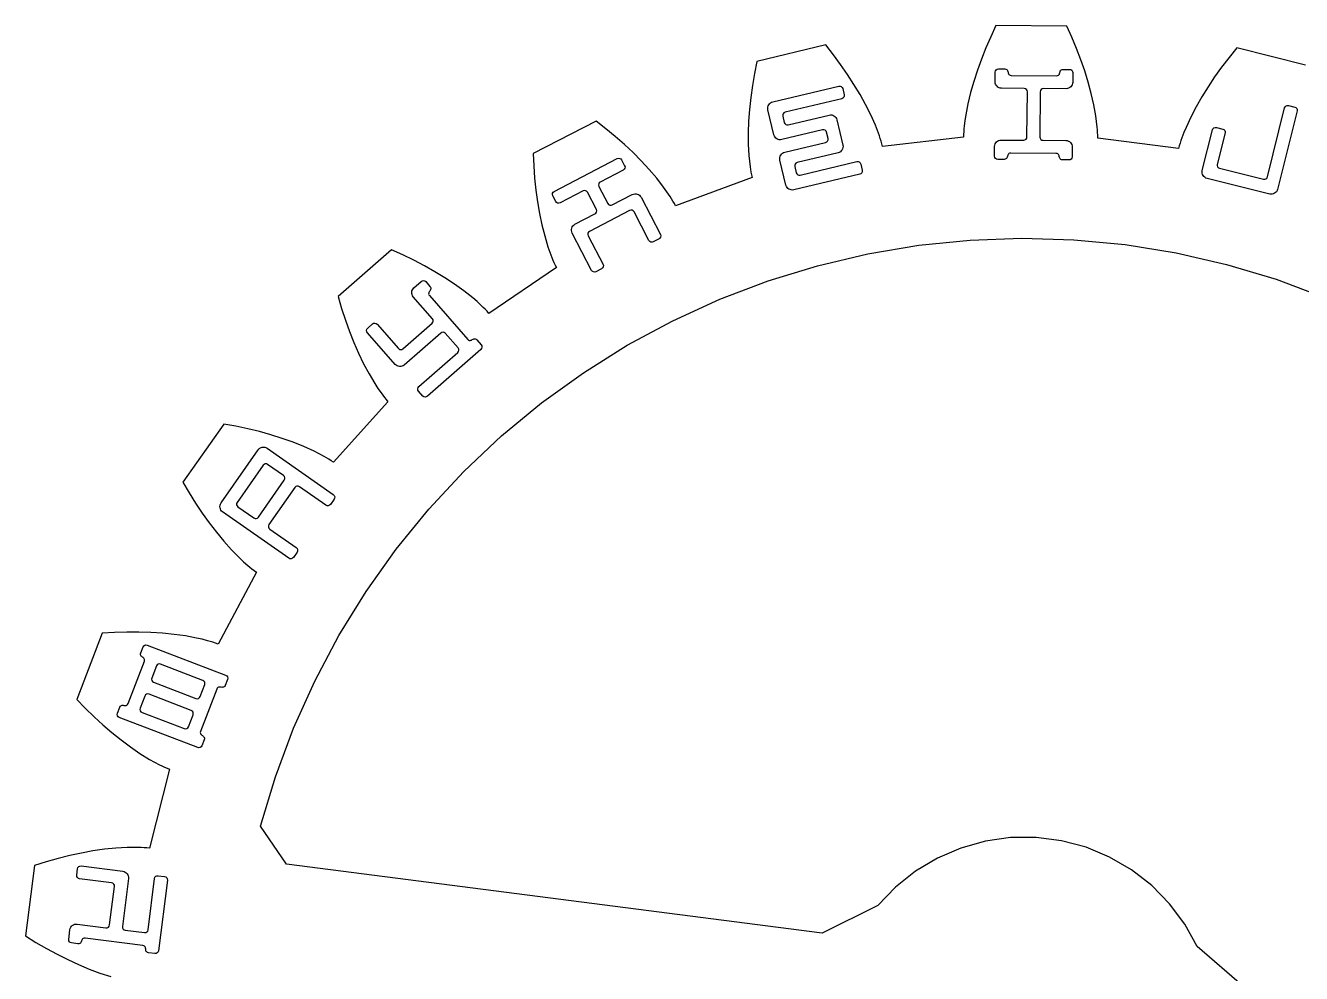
# Model space of a CAD drawing. Extents: x 6 to 255, y 30 to 363.
# Drawn here: x 171.9 to 224.9, y 240.2 to 279.5 of the extents above; entities that cross this region are included whole.
import ezdxf

# ---------------------------------------------------------------- set-up
doc = ezdxf.new("R2010")
doc.units = 0
doc.layers.add('Cut', color=7, linetype='CONTINUOUS')
doc.layers.add('Engrave', color=7, linetype='CONTINUOUS')

msp = doc.modelspace()

# ---------------------------------------------------------------- linework, layer by layer
at = {"layer": 'Cut', "color": 7}
for p, q in [((212.213602, 279.545535), (211.997877, 279.081863)), ((215.165221, 279.525192), (212.213064, 279.54554)), ((212.213064, 279.54554), (212.213602, 279.545535)), ((215.374224, 279.058359), (215.165221, 279.525192)), ((211.997877, 279.081863), (211.797364, 278.617291)), ((215.568293, 278.59105), (215.374224, 279.058359)), ((205.146843, 278.737221), (202.275659, 278.05052)), ((205.461687, 278.334154), (205.146843, 278.737221)), ((211.797364, 278.617291), (211.613319, 278.152256)), ((215.746522, 278.123308), (215.568293, 278.59105)), ((222.220787, 278.618433), (221.9005, 278.219903)), ((225.082018, 277.892377), (222.220787, 278.618433)), ((202.275659, 278.05052), (202.177145, 277.548391)), ((205.762071, 277.927029), (205.461687, 278.334154)), ((206.046615, 277.515376), (205.762071, 277.927029)), ((211.613319, 278.152256), (211.445079, 277.687202)), ((215.908042, 277.656012), (215.746522, 278.123308)), ((221.9005, 278.219903), (221.594697, 277.816855)), ((202.177145, 277.548391), (202.093912, 277.049879)), ((206.315318, 277.100105), (206.046615, 277.515376)), ((211.445079, 277.687202), (211.294506, 277.221699)), ((216.052319, 277.188727), (215.908042, 277.656012)), ((221.304263, 277.409269), (221.029652, 276.99807)), ((221.594697, 277.816855), (221.304263, 277.409269)), ((202.093912, 277.049879), (202.026055, 276.554086)), ((206.567293, 276.681211), (206.315318, 277.100105)), ((211.294506, 277.221699), (211.162436, 276.75667)), ((216.17803, 276.722343), (216.052319, 277.188727)), ((221.029652, 276.99807), (220.771706, 276.582359)), ((202.026055, 276.554086), (201.974035, 276.061912)), ((206.800711, 276.258258), (206.567293, 276.681211)), ((207.015129, 275.830776), (206.800711, 276.258258)), ((211.050358, 276.292521), (210.960375, 275.82884)), ((211.162436, 276.75667), (211.050358, 276.292521)), ((216.283917, 276.256397), (216.17803, 276.722343)), ((216.367224, 275.791795), (216.283917, 276.256397)), ((220.771706, 276.582359), (220.532396, 276.162554)), ((201.974035, 276.061912), (201.939175, 275.574264)), ((207.207382, 275.399674), (207.015129, 275.830776)), ((210.960375, 275.82884), (210.92509, 275.597692)), ((216.399435, 275.559641), (216.367224, 275.791795)), ((220.312445, 275.738705), (220.114422, 275.31029)), ((220.532396, 276.162554), (220.312445, 275.738705)), ((195.60728, 275.574344), (192.983994, 274.22085)), ((196.009437, 275.258596), (195.60728, 275.574344)), ((196.398472, 274.93469), (196.009437, 275.258596)), ((201.939175, 275.574264), (201.922382, 275.091145)), ((207.293744, 275.182599), (207.207382, 275.399674)), ((210.885735, 275.251622), (210.87715, 275.136801)), ((210.896579, 275.366872), (210.885735, 275.251622)), ((210.92509, 275.597692), (210.896579, 275.366872)), ((216.424342, 275.328426), (216.399435, 275.559641)), ((216.433938, 275.212946), (216.424342, 275.328426)), ((216.441172, 275.098008), (216.433938, 275.212946)), ((220.114422, 275.31029), (220.024375, 275.094081)), ((196.773486, 274.603556), (196.398472, 274.93469)), ((201.922382, 275.091145), (201.924727, 274.613447)), ((207.373707, 274.964191), (207.293744, 275.182599)), ((207.409931, 274.854631), (207.373707, 274.964191)), ((207.444855, 274.74428), (207.409931, 274.854631)), ((207.476596, 274.63338), (207.444855, 274.74428)), ((210.869005, 274.907436), (207.504741, 274.522463)), ((210.871266, 275.021872), (210.869005, 274.907436)), ((210.87715, 275.136801), (210.871266, 275.021872)), ((216.445229, 274.983), (216.441172, 275.098008)), ((216.446143, 274.868156), (216.445229, 274.983)), ((219.804528, 274.436598), (216.446143, 274.868156)), ((219.867872, 274.657914), (219.834389, 274.547489)), ((219.903601, 274.767332), (219.867872, 274.657914)), ((219.941571, 274.876463), (219.903601, 274.767332)), ((220.024375, 275.094081), (219.941571, 274.876463)), ((192.983994, 274.22085), (193.008434, 273.70968)), ((197.133574, 274.264735), (196.773486, 274.603556)), ((197.478277, 273.918213), (197.133574, 274.264735)), ((201.924727, 274.613447), (201.947765, 274.142073)), ((201.947765, 274.142073), (201.969101, 273.90916)), ((207.504741, 274.522463), (207.476596, 274.63338)), ((219.834389, 274.547489), (219.804528, 274.436598)), ((193.008434, 273.70968), (193.046893, 273.205284)), ((197.806697, 273.563101), (197.478277, 273.918213)), ((201.969101, 273.90916), (201.997192, 273.678494)), ((201.997192, 273.678494), (202.013802, 273.56355)), ((193.046893, 273.205284), (193.099829, 272.707675)), ((198.117022, 273.199847), (197.806697, 273.563101)), ((198.406538, 272.827099), (198.117022, 273.199847)), ((202.079773, 273.225027), (198.905501, 272.046141)), ((202.013802, 273.56355), (202.032745, 273.449982)), ((202.032745, 273.449982), (202.054431, 273.33726)), ((202.054431, 273.33726), (202.079773, 273.225027)), ((193.099829, 272.707675), (193.167238, 272.217763)), ((198.542707, 272.637158), (198.406538, 272.827099)), ((198.672542, 272.443958), (198.542707, 272.637158)), ((193.167238, 272.217763), (193.250014, 271.735985)), ((198.734518, 272.34618), (198.672542, 272.443958)), ((198.794208, 272.247018), (198.734518, 272.34618)), ((198.851216, 272.147483), (198.794208, 272.247018)), ((198.905501, 272.046141), (198.851216, 272.147483)), ((193.250014, 271.735985), (193.349082, 271.262819)), ((193.349082, 271.262819), (193.465331, 270.79959)), ((193.465331, 270.79959), (193.601034, 270.347227)), ((206.893677, 270.057347), (209.012579, 270.414257)), ((209.012579, 270.414257), (211.150482, 270.63139)), ((211.150482, 270.63139), (213.297867, 270.708292)), ((213.297867, 270.708292), (213.297931, 270.708063)), ((213.297931, 270.708063), (215.445781, 270.644839)), ((215.445781, 270.644839), (217.584566, 270.440747)), ((217.584566, 270.440747), (219.705711, 270.097849)), ((187.102253, 270.220391), (184.878863, 268.278372)), ((187.568204, 270.010121), (187.102253, 270.220391)), ((188.023272, 269.788795), (187.568204, 270.010121)), ((193.601034, 270.347227), (193.677016, 270.125977)), ((193.677016, 270.125977), (193.759345, 269.908462)), ((193.759345, 269.908462), (193.80324, 269.801749)), ((204.80283, 269.562897), (206.893677, 270.057347)), ((219.705711, 270.097849), (221.799735, 269.616165)), ((188.466598, 269.556762), (188.023272, 269.788795)), ((188.897259, 269.313901), (188.466598, 269.556762)), ((193.948437, 269.488736), (191.148276, 267.584715)), ((193.80324, 269.801749), (193.849383, 269.695945)), ((193.849383, 269.695945), (193.897309, 269.591349)), ((193.897309, 269.591349), (193.948437, 269.488736)), ((202.748634, 268.932749), (204.80283, 269.562897)), ((221.799735, 269.616165), (223.858024, 268.999123)), ((189.315258, 269.060212), (188.897259, 269.313901)), ((189.718776, 268.794252), (189.315258, 269.060212)), ((200.740128, 268.169599), (202.748634, 268.932749)), ((223.858024, 268.999123), (225.871053, 268.248643)), ((190.106916, 268.515657), (189.718776, 268.794252)), ((190.477406, 268.222971), (190.106916, 268.515657)), ((184.878863, 268.278372), (185.024988, 267.788001)), ((185.024988, 267.788001), (185.182873, 267.307136)), ((190.655199, 268.071034), (190.477406, 268.222971)), ((190.827542, 267.914529), (190.655199, 268.071034)), ((190.910776, 267.834378), (190.827542, 267.914529)), ((190.992202, 267.753022), (190.910776, 267.834378)), ((198.785896, 267.276631), (200.740128, 268.169599)), ((185.182873, 267.307136), (185.352956, 266.837135)), ((191.071824, 267.669743), (190.992202, 267.753022)), ((191.148276, 267.584715), (191.071824, 267.669743)), ((196.894091, 266.2579), (198.785896, 267.276631)), ((185.352956, 266.837135), (185.536165, 266.37752)), ((185.536165, 266.37752), (185.731588, 265.929221)), ((195.072857, 265.117484), (196.894091, 266.2579)), ((185.731588, 265.929221), (185.941035, 265.493588)), ((185.941035, 265.493588), (186.164958, 265.071519)), ((193.330331, 263.86035), (195.072857, 265.117484)), ((186.164958, 265.071519), (186.405167, 264.665298)), ((186.405167, 264.665298), (186.531825, 264.468435)), ((186.531825, 264.468435), (186.663911, 264.277102)), ((186.663911, 264.277102), (186.732225, 264.183539)), ((186.732225, 264.183539), (186.801888, 264.091719)), ((186.801888, 264.091719), (186.873361, 264.002061)), ((186.948012, 263.91439), (184.684812, 261.395602)), ((186.873361, 264.002061), (186.948012, 263.91439)), ((191.673759, 262.491938), (193.330331, 263.86035)), ((180.124914, 262.986838), (178.431248, 260.568929)), ((180.628402, 262.893658), (180.124914, 262.986838)), ((181.122834, 262.78775), (180.628402, 262.893658)), ((181.608683, 262.668813), (181.122834, 262.78775)), ((182.085026, 262.536247), (181.608683, 262.668813)), ((182.551885, 262.389332), (182.085026, 262.536247)), ((190.10992, 261.018563), (191.673759, 262.491938)), ((183.007418, 262.227824), (182.551885, 262.389332)), ((183.450753, 262.050159), (183.007418, 262.227824)), ((183.88049, 261.85508), (183.450753, 262.050159)), ((184.08948, 261.749673), (183.88049, 261.85508)), ((184.293958, 261.639337), (184.08948, 261.749673)), ((184.394369, 261.58141), (184.293958, 261.639337)), ((184.493006, 261.521794), (184.394369, 261.58141)), ((184.590251, 261.459723), (184.493006, 261.521794)), ((184.684812, 261.395602), (184.590251, 261.459723)), ((188.646508, 259.445225), (190.10992, 261.018563)), ((178.431248, 260.568929), (178.690455, 260.127861)), ((178.690455, 260.127861), (178.959162, 259.69901)), ((178.959162, 259.69901), (179.236918, 259.28284)), ((179.236918, 259.28284), (179.524171, 258.880227)), ((187.288497, 257.780506), (188.646508, 259.445225)), ((179.524171, 258.880227), (179.821378, 258.492097)), ((179.821378, 258.492097), (180.128989, 258.119347)), ((180.128989, 258.119347), (180.447455, 257.762879)), ((180.447455, 257.762879), (180.778138, 257.425871)), ((186.042223, 256.029842), (187.288497, 257.780506)), ((180.778138, 257.425871), (180.947763, 257.265164)), ((180.947763, 257.265164), (181.121917, 257.110821)), ((181.4847, 256.826621), (179.890103, 253.839179)), ((181.121917, 257.110821), (181.210579, 257.0362)), ((181.210579, 257.0362), (181.300157, 256.963857)), ((181.300157, 256.963857), (181.391522, 256.893679)), ((181.391522, 256.893679), (181.4847, 256.826621)), ((184.913564, 254.20182), (186.042223, 256.029842)), ((175.08193, 254.293354), (174.01615, 251.54069)), ((175.59264, 254.323553), (175.08193, 254.293354)), ((176.098374, 254.338823), (175.59264, 254.323553)), ((176.598689, 254.3397), (176.098374, 254.338823)), ((177.093132, 254.324806), (176.598689, 254.3397)), ((177.581227, 254.29396), (177.093132, 254.324806)), ((178.062095, 254.24601), (177.581227, 254.29396)), ((178.535272, 254.179964), (178.062095, 254.24601)), ((178.999392, 254.093039), (178.535272, 254.179964)), ((179.227384, 254.041017), (178.999392, 254.093039)), ((179.452203, 253.982198), (179.227384, 254.041017)), ((179.563485, 253.950533), (179.452203, 253.982198)), ((183.906591, 252.303223), (184.913564, 254.20182)), ((179.673867, 253.91615), (179.563485, 253.950533)), ((179.782894, 253.879058), (179.673867, 253.91615)), ((179.890103, 253.839179), (179.782894, 253.879058)), ((183.026284, 250.34311), (183.906591, 252.303223)), ((174.01615, 251.54069), (174.373521, 251.174267)), ((174.373521, 251.174267), (174.736773, 250.822321)), ((174.736773, 250.822321), (175.105905, 250.484852)), ((175.105905, 250.484852), (175.481371, 250.162762)), ((182.275806, 248.330081), (183.026284, 250.34311)), ((175.481371, 250.162762), (175.863169, 249.856958)), ((175.863169, 249.856958), (176.250851, 249.568363)), ((176.250851, 249.568363), (176.645321, 249.298775)), ((176.645321, 249.298775), (177.046562, 249.050352)), ((177.046562, 249.050352), (177.250104, 248.935346)), ((177.250104, 248.935346), (177.455921, 248.827233)), ((177.455921, 248.827233), (177.55995, 248.776027)), ((177.55995, 248.776027), (177.664446, 248.727155)), ((177.664446, 248.727155), (177.769848, 248.681042)), ((177.769848, 248.681042), (177.876168, 248.638163)), ((177.876168, 248.638163), (177.042908, 245.35578)), ((181.658323, 246.2718), (182.275806, 248.330081)), ((182.737674, 244.69303), (181.658323, 246.2718)), ((211.776127, 245.651635), (210.755133, 245.366184)), ((212.825611, 245.798653), (211.776127, 245.651635)), ((213.885515, 245.80453), (212.825611, 245.798653)), ((214.936831, 245.669722), (213.885515, 245.80453)), ((215.960523, 245.395949), (214.936831, 245.669722)), ((173.727511, 245.05386), (173.241666, 244.933524)), ((174.2111, 245.157961), (173.727511, 245.05386)), ((174.692423, 245.244388), (174.2111, 245.157961)), ((175.170591, 245.313258), (174.692423, 245.244388)), ((175.64603, 245.362119), (175.170591, 245.313258)), ((176.117393, 245.38923), (175.64603, 245.362119)), ((176.351276, 245.392957), (176.117393, 245.38923)), ((176.583771, 245.390155), (176.351276, 245.392957)), ((176.699114, 245.385633), (176.583771, 245.390155)), ((176.814467, 245.378395), (176.699114, 245.385633)), ((176.929363, 245.368898), (176.814467, 245.378395)), ((177.042908, 245.35578), (176.929363, 245.368898)), ((210.755133, 245.366184), (209.781641, 244.947281)), ((216.939004, 244.988371), (215.960523, 245.395949)), ((217.854603, 244.454121), (216.939004, 244.988371)), ((172.265894, 244.645712), (171.889976, 241.717531)), ((172.754459, 244.797315), (172.265894, 244.645712)), ((173.241666, 244.933524), (172.754459, 244.797315)), ((204.994207, 241.834068), (182.737674, 244.69303)), ((209.781641, 244.947281), (208.872374, 244.402623)), ((218.690579, 243.802703), (217.854603, 244.454121)), ((208.872374, 244.402623), (208.04363, 243.742164)), ((208.04363, 243.742164), (207.310333, 242.976752)), ((219.432921, 243.045881), (218.690579, 243.802703)), ((207.310333, 242.976752), (204.994207, 241.834068)), ((220.067592, 242.19724), (219.432921, 243.045881)), ((220.583752, 241.271228), (220.067592, 242.19724)), ((171.889976, 241.717531), (172.324239, 241.447382)), ((172.324239, 241.447382), (172.761226, 241.192691)), ((222.535282, 239.580729), (220.583752, 241.271228)), ((172.761226, 241.192691), (173.200937, 240.953458)), ((173.200937, 240.953458), (173.641984, 240.73034)), ((173.641984, 240.73034), (174.086216, 240.525016)), ((174.086216, 240.525016), (174.531349, 240.3373)), ((174.531349, 240.3373), (174.979187, 240.170314)), ((174.979187, 240.170314), (175.428399, 240.025186))]:
    msp.add_line(p, q, dxfattribs=at)
at = {"layer": 'Engrave', "color": 5}
for p, q in [((212.179381, 277.20846), (212.18245, 277.611526)), ((212.317827, 277.744857), (212.586538, 277.742741)), ((212.853225, 277.471993), (214.734192, 277.457705)), ((215.004943, 277.724394), (215.273654, 277.722278)), ((215.273654, 277.722278), (215.273678, 277.722222)), ((215.40702, 277.586851), (215.403951, 277.183785)), ((202.940753, 276.371696), (205.685199, 277.02672)), ((205.685199, 277.02672), (205.684998, 277.026469)), ((205.846883, 276.926972), (205.909269, 276.665595)), ((213.386535, 276.930576), (212.446049, 276.937719)), ((213.505587, 274.914234), (213.519874, 276.795202)), ((214.057341, 276.790931), (214.043053, 274.909958)), ((215.1332, 276.917122), (214.192717, 276.924265)), ((205.809773, 276.503718), (203.457391, 275.942267)), ((202.991198, 275.002422), (202.741667, 276.047928)), ((203.357903, 275.780387), (203.420286, 275.51901)), ((203.582166, 275.419527), (205.281109, 275.825017)), ((223.495637, 273.256918), (224.210639, 276.125033)), ((224.732119, 275.995136), (223.919613, 272.735916)), ((224.373503, 276.222903), (224.634245, 276.157902)), ((224.634245, 276.157902), (224.63425, 276.158006)), ((205.013914, 275.208831), (203.314972, 274.803339)), ((205.604861, 275.626029), (205.854392, 274.580525)), ((220.790756, 273.515821), (221.213259, 275.210615)), ((221.376126, 275.308484), (221.636862, 275.243487)), ((203.439749, 274.280588), (205.138692, 274.686081)), ((205.238185, 274.847958), (205.175802, 275.109335)), ((212.429751, 274.787982), (213.370236, 274.780839)), ((214.176393, 274.774584), (215.116875, 274.76744)), ((221.734734, 275.080617), (221.409733, 273.776928)), ((205.655399, 274.256779), (203.956457, 273.851289)), ((212.155942, 274.11824), (212.159011, 274.521304)), ((214.709711, 274.23309), (212.828745, 274.247378)), ((215.38352, 274.496692), (215.38045, 274.093626)), ((193.857218, 272.653009), (196.480451, 274.015341)), ((196.480451, 274.015341), (196.480472, 274.015359)), ((196.661629, 273.958053), (196.785478, 273.719579)), ((203.490197, 272.911317), (203.240661, 273.95682)), ((203.856968, 273.689409), (203.919349, 273.428035)), ((204.081229, 273.328549), (206.433613, 273.89)), ((206.595501, 273.790501), (206.657884, 273.529127)), ((212.557989, 273.980749), (212.289278, 273.982866)), ((215.245098, 273.960231), (214.976389, 273.962348)), ((221.507597, 273.614058), (223.332762, 273.159054)), ((196.728156, 273.538416), (195.774254, 273.043024)), ((206.558388, 273.367244), (203.813944, 272.712223)), ((223.59389, 272.540051), (220.986514, 273.190055)), ((195.058813, 272.671456), (194.104913, 272.176061)), ((195.611517, 271.898725), (195.23997, 272.61415)), ((195.71694, 272.861858), (196.088484, 272.14643)), ((193.923748, 272.233367), (193.799901, 272.471841)), ((196.269647, 272.089124), (197.104309, 272.522596)), ((197.466635, 272.407979), (198.271651, 270.857888)), ((194.71953, 271.284092), (195.554195, 271.717562)), ((196.99429, 271.859868), (195.324962, 270.992926)), ((197.794692, 270.61018), (197.17545, 271.802559)), ((195.409928, 269.371676), (194.604912, 270.921766)), ((195.267643, 270.811761), (195.886884, 269.619381)), ((198.214329, 270.676725), (197.975852, 270.552876)), ((195.829565, 269.438221), (195.591088, 269.314372)), ((188.028135, 268.649189), (188.331234, 268.914899)), ((188.331234, 268.914899), (188.331199, 268.914791)), ((188.520771, 268.902411), (188.697912, 268.700343)), ((188.672991, 268.321142), (190.267251, 266.502555)), ((188.800353, 267.360694), (188.003225, 268.269988)), ((187.247434, 265.463232), (186.096023, 266.776658)), ((186.108488, 266.966259), (186.310553, 267.1434)), ((186.500127, 267.131018), (187.385827, 266.12069)), ((187.575433, 266.108223), (188.787823, 267.171068)), ((189.142126, 266.766877), (187.626635, 265.438327)), ((189.863121, 266.148299), (189.3317, 266.754494)), ((190.646457, 266.477653), (190.823598, 266.275585)), ((188.234068, 264.541548), (189.85059, 265.958673)), ((190.811065, 266.085958), (188.588348, 264.137416)), ((188.398742, 264.14988), (188.221601, 264.351948)), ((181.928053, 261.9764), (184.680418, 260.051)), ((180.013522, 259.708312), (181.553839, 261.910206)), ((181.553839, 261.910206), (181.553802, 261.910217)), ((181.763114, 261.271896), (180.684892, 259.730574)), ((182.610794, 260.842874), (181.950225, 261.304969)), ((181.565663, 259.114439), (182.643883, 260.655764)), ((183.084308, 260.347688), (182.006086, 258.806366)), ((184.372366, 259.610604), (183.271421, 260.380761)), ((184.713506, 259.86389), (184.559474, 259.643701)), ((182.832054, 257.408699), (180.079692, 259.334096)), ((180.684892, 259.730574), (180.68491, 259.730545)), ((180.717989, 259.543437), (181.378555, 259.08134)), ((182.039162, 258.619255), (183.140109, 257.849096)), ((183.173195, 257.661985), (183.019162, 257.441796)), ((176.675425, 253.474104), (176.772022, 253.724861)), ((176.772022, 253.724861), (176.77185, 253.724874)), ((176.945528, 253.801934), (180.20534, 252.546166)), ((176.153397, 251.371468), (176.829579, 253.126751)), ((177.330774, 252.933582), (177.137726, 252.432059)), ((179.259735, 252.334459), (177.504449, 253.010642)), ((177.214678, 252.258386), (178.969963, 251.582201)), ((179.143638, 251.659274), (179.336834, 252.160781)), ((179.838487, 251.967609), (179.162305, 250.212326)), ((180.282439, 252.372488), (180.185843, 252.121732)), ((176.847785, 251.679809), (176.654737, 251.178288)), ((178.776746, 251.080686), (177.021463, 251.756869)), ((175.709445, 250.96659), (175.806041, 251.217346)), ((176.731691, 251.00461), (178.486974, 250.328428)), ((178.660652, 250.405501), (178.853846, 250.907008)), ((179.046208, 249.537147), (175.786396, 250.792915)), ((179.316483, 249.864976), (179.219886, 249.61422)), ((174.019262, 244.237299), (174.052859, 244.503906)), ((174.052859, 244.503906), (174.052865, 244.50388)), ((174.202965, 244.620395), (175.935925, 244.402023)), ((175.468817, 243.91922), (174.135769, 244.087196)), ((176.168941, 244.101819), (175.916973, 242.102252)), ((176.983411, 241.967875), (177.252174, 244.100748)), ((177.402275, 244.217262), (177.668885, 244.183665)), ((177.785402, 244.033565), (177.415851, 241.100865)), ((175.383758, 242.169464), (175.585331, 243.769116)), ((173.683321, 241.571201), (173.733714, 241.971114)), ((174.033918, 242.204127), (175.233658, 242.052949)), ((176.033482, 241.952148), (176.83331, 241.851363)), ((174.066438, 241.387504), (173.799828, 241.421098)), ((176.766122, 241.318154), (174.366639, 241.620514)), ((177.265753, 240.984353), (176.999143, 241.017947))]:
    msp.add_line(p, q, dxfattribs=at)
for points in [[(212.18245, 277.611526), (212.182803, 277.647911), (212.195638, 277.679305), (212.220955, 277.705707)], [(212.220955, 277.705707), (212.246348, 277.732107), (212.278639, 277.745157), (212.317827, 277.744857)], [(212.586538, 277.742741), (212.620126, 277.742564), (212.645268, 277.736073), (212.661965, 277.723267)], [(212.661965, 277.723267), (212.678652, 277.709139), (212.691817, 277.692243), (212.701462, 277.672581)], [(212.701462, 277.672581), (212.70977, 277.65294), (212.715908, 277.6312), (212.719877, 277.607361)], [(212.719877, 277.607361), (212.723899, 277.58354), (212.730734, 277.561795), (212.740382, 277.542126)], [(212.740382, 277.542126), (212.74869, 277.522487), (212.761165, 277.506297), (212.777808, 277.493556)], [(212.777808, 277.493556), (212.794494, 277.479427), (212.819633, 277.472239), (212.853225, 277.471993)], [(214.734192, 277.457705), (214.767784, 277.457529), (214.79303, 277.464337), (214.809929, 277.478131)], [(214.809929, 277.478131), (214.826827, 277.490584), (214.840244, 277.506577), (214.85018, 277.52611)], [(214.85018, 277.52611), (214.858735, 277.545644), (214.8652, 277.567288), (214.869574, 277.591044)], [(214.869574, 277.591044), (214.873949, 277.614804), (214.88111, 277.636443), (214.891059, 277.655963)], [(214.891059, 277.655963), (214.899613, 277.675496), (214.912336, 277.692195), (214.929227, 277.706059)], [(214.929227, 277.706059), (214.946125, 277.718512), (214.971364, 277.724624), (215.004943, 277.724394)], [(215.273678, 277.722222), (215.312864, 277.721869), (215.344958, 277.70903), (215.36996, 277.683704)], [(215.36996, 277.683704), (215.394965, 277.658324), (215.407318, 277.626039), (215.40702, 277.586851)], [(205.684998, 277.026469), (205.723117, 277.03557), (205.757352, 277.03079), (205.787701, 277.012128)], [(205.787701, 277.012128), (205.818052, 276.993473), (205.83778, 276.965088), (205.846883, 276.926972)], [(212.201685, 277.105418), (212.186534, 277.137723), (212.179099, 277.172071), (212.179381, 277.20846)], [(212.259836, 277.021005), (212.234817, 277.044985), (212.215433, 277.073123), (212.201685, 277.105418)], [(212.343359, 276.961585), (212.311278, 276.975819), (212.283436, 276.995626), (212.259836, 277.021005)], [(212.446049, 276.937719), (212.409664, 276.938072), (212.375434, 276.946027), (212.343359, 276.961585)], [(213.482814, 276.892052), (213.457809, 276.917433), (213.425716, 276.930274), (213.386535, 276.930576)], [(213.519874, 276.795202), (213.520227, 276.834388), (213.507873, 276.866672), (213.482814, 276.892052)], [(214.095845, 276.885112), (214.070453, 276.858714), (214.057618, 276.82732), (214.057341, 276.790931)], [(214.192717, 276.924265), (214.153531, 276.924618), (214.12124, 276.911567), (214.095845, 276.885112)], [(215.236242, 276.939426), (215.20394, 276.924274), (215.169593, 276.916839), (215.1332, 276.917122)], [(215.322761, 276.997555), (215.29738, 276.97255), (215.268541, 276.953174), (215.236242, 276.939426)], [(215.382176, 277.081081), (215.36653, 277.049008), (215.346725, 277.021166), (215.322761, 276.997555)], [(215.403951, 277.183785), (215.403598, 277.147401), (215.39634, 277.113166), (215.382176, 277.081081)], [(202.740344, 276.153349), (202.746483, 276.187905), (202.75888, 276.220361), (202.777537, 276.250716)], [(202.777537, 276.250716), (202.795158, 276.279382), (202.817835, 276.304939), (202.845569, 276.327387)], [(202.845569, 276.327387), (202.873632, 276.34847), (202.90536, 276.36324), (202.940753, 276.371696)], [(205.892892, 276.562403), (205.872875, 276.531727), (205.845169, 276.512165), (205.809773, 276.503718)], [(205.909269, 276.665595), (205.918371, 276.627478), (205.912912, 276.59308), (205.892892, 276.562403)], [(202.741667, 276.047928), (202.733218, 276.083319), (202.732777, 276.118459), (202.740344, 276.153349)], [(203.37272, 275.88105), (203.354389, 275.849337), (203.34945, 275.815783), (203.357903, 275.780387)], [(203.457391, 275.942267), (203.419272, 275.933165), (203.391048, 275.91276), (203.37272, 275.88105)], [(205.281109, 275.825017), (205.317867, 275.833783), (205.354205, 275.835265), (205.390125, 275.829462)], [(205.390125, 275.829462), (205.424683, 275.823324), (205.456297, 275.811444), (205.484965, 275.793822)], [(205.484965, 275.793822), (205.51363, 275.776201), (205.538506, 275.753361), (205.559593, 275.725301)], [(205.559593, 275.725301), (205.581005, 275.695877), (205.596094, 275.662787), (205.604861, 275.626029)], [(224.210639, 276.125033), (224.219441, 276.160339), (224.239279, 276.187847), (224.270154, 276.207557)], [(224.270154, 276.207557), (224.301033, 276.227265), (224.335482, 276.23238), (224.373503, 276.222903)], [(224.63425, 276.158006), (224.672274, 276.148516), (224.700461, 276.128507), (224.718811, 276.09798)], [(224.718811, 276.09798), (224.737155, 276.06744), (224.741591, 276.033158), (224.732119, 275.995136)], [(203.420286, 275.51901), (203.428735, 275.48362), (203.448978, 275.456077), (203.481013, 275.436381)], [(203.481013, 275.436381), (203.513053, 275.416689), (203.54677, 275.411071), (203.582166, 275.419527)], [(205.11662, 275.194491), (205.086267, 275.213148), (205.052032, 275.217928), (205.013914, 275.208831)], [(205.175802, 275.109335), (205.1667, 275.147454), (205.146973, 275.17584), (205.11662, 275.194491)], [(221.213259, 275.210615), (221.222061, 275.245922), (221.241901, 275.27343), (221.27278, 275.293138)], [(221.27278, 275.293138), (221.303655, 275.312846), (221.338103, 275.317961), (221.376126, 275.308484)], [(221.636862, 275.243487), (221.674886, 275.234014), (221.703074, 275.214006), (221.721426, 275.18346)], [(221.721426, 275.18346), (221.739772, 275.152921), (221.744208, 275.118639), (221.734734, 275.080617)], [(203.037553, 274.907733), (203.015106, 274.935468), (202.999654, 274.967031), (202.991198, 275.002422)], [(203.114224, 274.839698), (203.084198, 274.856984), (203.058641, 274.879662), (203.037553, 274.907733)], [(203.209551, 274.802016), (203.174991, 274.808154), (203.143216, 274.820715), (203.114224, 274.839698)], [(203.314972, 274.803339), (203.279579, 274.79489), (203.244439, 274.794449), (203.209551, 274.802016)], [(205.138692, 274.686081), (205.174084, 274.69453), (205.201789, 274.714091), (205.221808, 274.744765)], [(205.221808, 274.744765), (205.241826, 274.775443), (205.247285, 274.809841), (205.238185, 274.847958)], [(212.182876, 274.623994), (212.197111, 274.656077), (212.216923, 274.684619), (212.242312, 274.709618)], [(212.242312, 274.709618), (212.266285, 274.733228), (212.294424, 274.752611), (212.326728, 274.767768)], [(212.326728, 274.767768), (212.359024, 274.781509), (212.393365, 274.788247), (212.429751, 274.787982)], [(213.370236, 274.780839), (213.40662, 274.780486), (213.438197, 274.792863), (213.464968, 274.81797)], [(213.464968, 274.81797), (213.491749, 274.842961), (213.505288, 274.875049), (213.505587, 274.914234)], [(214.043053, 274.909958), (214.0427, 274.873573), (214.055758, 274.841983), (214.082227, 274.81519)], [(214.082227, 274.81519), (214.108612, 274.788394), (214.14, 274.774859), (214.176393, 274.774584)], [(215.116875, 274.76744), (215.154661, 274.767087), (215.190296, 274.75982), (215.22378, 274.745639)], [(215.22378, 274.745639), (215.255863, 274.731404), (215.283711, 274.712298), (215.307322, 274.688322)], [(215.307322, 274.688322), (215.330932, 274.664349), (215.349611, 274.636214), (215.363358, 274.603917)], [(203.239338, 274.062241), (203.245476, 274.096801), (203.257874, 274.129257), (203.276533, 274.15961)], [(203.276533, 274.15961), (203.294154, 274.188275), (203.316832, 274.213832), (203.344568, 274.236281)], [(203.344568, 274.236281), (203.37263, 274.257363), (203.404357, 274.272132), (203.439749, 274.280588)], [(205.750101, 274.30311), (205.722364, 274.280661), (205.690797, 274.265217), (205.655399, 274.256779)], [(205.820176, 274.38027), (205.80152, 274.349915), (205.778161, 274.324195), (205.750101, 274.30311)], [(205.857858, 274.475594), (205.850362, 274.44071), (205.837801, 274.408935), (205.820176, 274.38027)], [(205.854392, 274.580525), (205.862841, 274.545135), (205.863997, 274.510158), (205.857858, 274.475594)], [(212.159011, 274.521304), (212.159364, 274.557689), (212.167319, 274.591919), (212.182876, 274.623994)], [(212.716956, 274.178962), (212.707008, 274.159444), (212.699141, 274.13781), (212.693355, 274.114057)], [(212.757223, 274.229042), (212.740325, 274.215178), (212.726903, 274.198485), (212.716956, 274.178962)], [(212.828745, 274.247378), (212.797957, 274.247554), (212.774116, 274.241442), (212.757223, 274.229042)], [(214.787241, 274.213617), (214.769146, 274.226352), (214.743302, 274.232843), (214.709711, 274.23309)], [(214.826738, 274.162926), (214.81709, 274.182595), (214.803924, 274.199492), (214.787241, 274.213617)], [(214.847244, 274.09769), (214.841828, 274.121524), (214.834993, 274.143269), (214.826738, 274.162926)], [(215.363358, 274.603917), (215.377152, 274.570245), (215.383872, 274.534503), (215.38352, 274.496692)], [(196.480472, 274.015359), (196.515252, 274.033413), (196.549623, 274.037073), (196.583585, 274.02634)], [(196.583585, 274.02634), (196.617552, 274.015598), (196.643567, 273.992835), (196.661629, 273.958053)], [(196.79458, 273.615495), (196.782585, 273.58088), (196.760444, 273.555187), (196.728156, 273.538416)], [(196.785478, 273.719579), (196.803532, 273.684799), (196.806566, 273.650104), (196.79458, 273.615495)], [(203.240661, 273.95682), (203.232229, 273.992218), (203.231788, 274.027358), (203.239338, 274.062241)], [(203.871785, 273.790069), (203.853452, 273.758356), (203.848514, 273.724803), (203.856968, 273.689409)], [(203.956457, 273.851289), (203.918337, 273.842187), (203.890113, 273.821781), (203.871785, 273.790069)], [(206.433613, 273.89), (206.471732, 273.899102), (206.505967, 273.894321), (206.536316, 273.875659)], [(206.536316, 273.875659), (206.566671, 273.857003), (206.586399, 273.828617), (206.595501, 273.790501)], [(212.195113, 274.023469), (212.168729, 274.050264), (212.155672, 274.081855), (212.155942, 274.11824)], [(212.289278, 273.982866), (212.252893, 273.983219), (212.221504, 273.996753), (212.195113, 274.023469)], [(212.62953, 274.001175), (212.612632, 273.987311), (212.588785, 273.980502), (212.557989, 273.980749)], [(212.669781, 274.049157), (212.659833, 274.02964), (212.646416, 274.013646), (212.62953, 274.001175)], [(212.693355, 274.114057), (212.68757, 274.090306), (212.679712, 274.068673), (212.669781, 274.049157)], [(214.867749, 274.032454), (214.8581, 274.052123), (214.851265, 274.073869), (214.847244, 274.09769)], [(214.905174, 273.983885), (214.88847, 273.996602), (214.875995, 274.012792), (214.867749, 274.032454)], [(214.976389, 273.962348), (214.944202, 273.962524), (214.920464, 273.969703), (214.905174, 273.983885)], [(215.339834, 273.997363), (215.313051, 273.97237), (215.281472, 273.959993), (215.245098, 273.960231)], [(215.38045, 274.093626), (215.380098, 274.054438), (215.366559, 274.02235), (215.339834, 273.997363)], [(221.409733, 273.776928), (221.400931, 273.74162), (221.406214, 273.707848), (221.425582, 273.675613)], [(221.425582, 273.675613), (221.444958, 273.643382), (221.472297, 273.622863), (221.507597, 273.614058)], [(203.919349, 273.428035), (203.92778, 273.392635), (203.948023, 273.365091), (203.980079, 273.345403)], [(203.980079, 273.345403), (204.012118, 273.325711), (204.045835, 273.320093), (204.081229, 273.328549)], [(206.641506, 273.425934), (206.62149, 273.395256), (206.593783, 273.375693), (206.558388, 273.367244)], [(206.657884, 273.529127), (206.666986, 273.491009), (206.661527, 273.456612), (206.641506, 273.425934)], [(220.788375, 273.410421), (220.781231, 273.445378), (220.782025, 273.480511), (220.790756, 273.515821)], [(220.825025, 273.314695), (220.806331, 273.343872), (220.794115, 273.37578), (220.788375, 273.410421)], [(220.892288, 273.237347), (220.864439, 273.258713), (220.842018, 273.284496), (220.825025, 273.314695)], [(220.986514, 273.190055), (220.951206, 273.198857), (220.919797, 273.214621), (220.892288, 273.237347)], [(223.332762, 273.159054), (223.36807, 273.150252), (223.401673, 273.154856), (223.433571, 273.172865)], [(223.433571, 273.172865), (223.465467, 273.19088), (223.486156, 273.218897), (223.495637, 273.256918)], [(193.799901, 272.471841), (193.783127, 272.504136), (193.779793, 272.53789), (193.7899, 272.573102)], [(193.7899, 272.573102), (193.800007, 272.608311), (193.822447, 272.634947), (193.857218, 272.653009)], [(195.161929, 272.682436), (195.12796, 272.693178), (195.093588, 272.689518), (195.058813, 272.671456)], [(195.23997, 272.61415), (195.221917, 272.648932), (195.195903, 272.671694), (195.161929, 272.682436)], [(195.706939, 272.963114), (195.696832, 272.927907), (195.700165, 272.894155), (195.71694, 272.861858)], [(195.774254, 273.043024), (195.739474, 273.02497), (195.717035, 272.998334), (195.706939, 272.963114)], [(197.104309, 272.522596), (197.137848, 272.540006), (197.172746, 272.550243), (197.209005, 272.553309)], [(197.209005, 272.553309), (197.24402, 272.555726), (197.277569, 272.551863), (197.309652, 272.54172)], [(197.309652, 272.54172), (197.341734, 272.531578), (197.371402, 272.515444), (197.398658, 272.49332)], [(203.536526, 272.816617), (203.514078, 272.844354), (203.498636, 272.875921), (203.490197, 272.911317)], [(203.613197, 272.748582), (203.583168, 272.765868), (203.557611, 272.788547), (203.536526, 272.816617)], [(203.708523, 272.7109), (203.673964, 272.717038), (203.642188, 272.729599), (203.613197, 272.748582)], [(203.813944, 272.712223), (203.778552, 272.703774), (203.743411, 272.703333), (203.708523, 272.7109)], [(223.699289, 272.537669), (223.664331, 272.530526), (223.629197, 272.531319), (223.59389, 272.540051)], [(223.797013, 272.57392), (223.766473, 272.555576), (223.733898, 272.543492), (223.699289, 272.537669)], [(223.874361, 272.64118), (223.851637, 272.61367), (223.825854, 272.59125), (223.797013, 272.57392)], [(223.919613, 272.735916), (223.910811, 272.700609), (223.895727, 272.66903), (223.874361, 272.64118)], [(194.002689, 272.167912), (193.966832, 272.179253), (193.940519, 272.201072), (193.923748, 272.233367)], [(194.104913, 272.176061), (194.072618, 272.159286), (194.038543, 272.15657), (194.002689, 272.167912)], [(196.088484, 272.14643), (196.105258, 272.114137), (196.131571, 272.092318), (196.167422, 272.080975)], [(196.167422, 272.080975), (196.203278, 272.069633), (196.237353, 272.072349), (196.269647, 272.089124)], [(197.398658, 272.49332), (197.426559, 272.469961), (197.449218, 272.441514), (197.466635, 272.407979)], [(195.554195, 271.717562), (195.586488, 271.734336), (195.608629, 271.760029), (195.620618, 271.79464)], [(195.620618, 271.79464), (195.632613, 271.829253), (195.629579, 271.863948), (195.611517, 271.898725)], [(197.097406, 271.870848), (197.063439, 271.88159), (197.029067, 271.87793), (196.99429, 271.859868)], [(197.17545, 271.802559), (197.157395, 271.837339), (197.13138, 271.860102), (197.097406, 271.870848)], [(194.577993, 271.023702), (194.575577, 271.058719), (194.57974, 271.093213), (194.590482, 271.127184)], [(194.604912, 270.921766), (194.588137, 270.954062), (194.579165, 270.98804), (194.577993, 271.023702)], [(194.590482, 271.127184), (194.600624, 271.159264), (194.616435, 271.189552), (194.637914, 271.21805)], [(194.637914, 271.21805), (194.660031, 271.245307), (194.687236, 271.267321), (194.71953, 271.284092)], [(195.324962, 270.992926), (195.290182, 270.974873), (195.267742, 270.948237), (195.257642, 270.913019)], [(195.257642, 270.913019), (195.247535, 270.877809), (195.250868, 270.844056), (195.267643, 270.811761)], [(197.873633, 270.544727), (197.837776, 270.556069), (197.811463, 270.577887), (197.794692, 270.61018)], [(197.975852, 270.552876), (197.943559, 270.536102), (197.909486, 270.533385), (197.873633, 270.544727)], [(198.280752, 270.753801), (198.268758, 270.719188), (198.246617, 270.693496), (198.214329, 270.676725)], [(198.271651, 270.857888), (198.289704, 270.823106), (198.292738, 270.78841), (198.280752, 270.753801)], [(195.488864, 269.306223), (195.453011, 269.317565), (195.426699, 269.339383), (195.409928, 269.371676)], [(195.895986, 269.515294), (195.883992, 269.480683), (195.861851, 269.454992), (195.829565, 269.438221)], [(195.886884, 269.619381), (195.90494, 269.584601), (195.907973, 269.549905), (195.895986, 269.515294)], [(188.331199, 268.914791), (188.360665, 268.94063), (188.393164, 268.952405), (188.428696, 268.950115)], [(188.428696, 268.950115), (188.464247, 268.947769), (188.494939, 268.931868), (188.520771, 268.902411)], [(195.591088, 269.314372), (195.558795, 269.297598), (195.52472, 269.294881), (195.488864, 269.306223)], [(187.952768, 268.362563), (187.942062, 268.39599), (187.937881, 268.43048), (187.940227, 268.466031)], [(187.940227, 268.466031), (187.942432, 268.499603), (187.950564, 268.532789), (187.964622, 268.565588)], [(188.003225, 268.269988), (187.979241, 268.297353), (187.962422, 268.328211), (187.952768, 268.362563)], [(187.964622, 268.565588), (187.979597, 268.597333), (188.000768, 268.6252), (188.028135, 268.649189)], [(188.651742, 268.450479), (188.643469, 268.430199), (188.640127, 268.409592), (188.641714, 268.388656)], [(188.641714, 268.388656), (188.642244, 268.3668), (188.652669, 268.344295), (188.672991, 268.321142)], [(188.685458, 268.510743), (188.671259, 268.490853), (188.66002, 268.470765), (188.651742, 268.450479)], [(188.719174, 268.571012), (188.710901, 268.550733), (188.699663, 268.530643), (188.685458, 268.510743)], [(188.697912, 268.700343), (188.718216, 268.677192), (188.729166, 268.655151), (188.730763, 268.634219)], [(188.730763, 268.634219), (188.731292, 268.612362), (188.727429, 268.591294), (188.719174, 268.571012)], [(188.787823, 267.171068), (188.815188, 267.195051), (188.830563, 267.225281), (188.83395, 267.261756)], [(188.83395, 267.261756), (188.837337, 267.298232), (188.826138, 267.331211), (188.800353, 267.360694)], [(186.096023, 266.776658), (186.072034, 266.80402), (186.060748, 266.836002), (186.062164, 266.872604)], [(186.062164, 266.872604), (186.063576, 266.909209), (186.079017, 266.940427), (186.108488, 266.966259)], [(186.310553, 267.1434), (186.340018, 267.169239), (186.372518, 267.181014), (186.408052, 267.178725)], [(186.408052, 267.178725), (186.443603, 267.176379), (186.474294, 267.160476), (186.500127, 267.131018)], [(189.239622, 266.802201), (189.204071, 266.804547), (189.171572, 266.792772), (189.142126, 266.766877)], [(189.3317, 266.754494), (189.305861, 266.78396), (189.275168, 266.799862), (189.239622, 266.802201)], [(190.267251, 266.502555), (190.288467, 266.478348), (190.309413, 266.465069), (190.330089, 266.46272)], [(190.330089, 266.46272), (190.350633, 266.458398), (190.371042, 266.459536), (190.391314, 266.466133)], [(190.391314, 266.466133), (190.412509, 266.471671), (190.433433, 266.480712), (190.454086, 266.493255)], [(190.454086, 266.493255), (190.475671, 266.504721), (190.496596, 266.513761), (190.516861, 266.520378)], [(190.516861, 266.520378), (190.538056, 266.525916), (190.559451, 266.526992), (190.581044, 266.523606)], [(190.581044, 266.523606), (190.602511, 266.518226), (190.624315, 266.502908), (190.646457, 266.477653)], [(190.857195, 266.17665), (190.853808, 266.140176), (190.838432, 266.109945), (190.811065, 266.085958)], [(190.823598, 266.275585), (190.849437, 266.246121), (190.860636, 266.213143), (190.857195, 266.17665)], [(187.385827, 266.12069), (187.409816, 266.093329), (187.440573, 266.078414), (187.478098, 266.075947)], [(187.478098, 266.075947), (187.515623, 266.073477), (187.548068, 266.084236), (187.575433, 266.108223)], [(189.85059, 265.958673), (189.877954, 265.982656), (189.893329, 266.012886), (189.896718, 266.049361)], [(189.896718, 266.049361), (189.900104, 266.085837), (189.888906, 266.118816), (189.863121, 266.148299)], [(187.332609, 265.4011), (187.299813, 265.415158), (187.271421, 265.435869), (187.247434, 265.463232)], [(187.432169, 265.376706), (187.39754, 265.37794), (187.364354, 265.386072), (187.332609, 265.4011)], [(187.534063, 265.387871), (187.500635, 265.377164), (187.466671, 265.373443), (187.432169, 265.376706)], [(187.626635, 265.438327), (187.59927, 265.414344), (187.568413, 265.397525), (187.534063, 265.387871)], [(188.221601, 264.351948), (188.197614, 264.379309), (188.186329, 264.411292), (188.187745, 264.447896)], [(188.187745, 264.447896), (188.189156, 264.484499), (188.204597, 264.515716), (188.234068, 264.541548)], [(188.491013, 264.105137), (188.453488, 264.107606), (188.422731, 264.122521), (188.398742, 264.14988)], [(188.588348, 264.137416), (188.560983, 264.113432), (188.528538, 264.102673), (188.491013, 264.105137)], [(181.553802, 261.910217), (181.575463, 261.941182), (181.601655, 261.966414), (181.632378, 261.985914)], [(181.632378, 261.985914), (181.662295, 262.004276), (181.693831, 262.016357), (181.726985, 262.022157)], [(181.726985, 262.022157), (181.760123, 262.027995), (181.79389, 262.027466), (181.828286, 262.020569)], [(181.828286, 262.020569), (181.863832, 262.012791), (181.897087, 261.998067), (181.928053, 261.9764)], [(181.849434, 261.329364), (181.81435, 261.323155), (181.785577, 261.303999), (181.763114, 261.271896)], [(181.950225, 261.304969), (181.918115, 261.327432), (181.884518, 261.335564), (181.849434, 261.329364)], [(182.66706, 260.754834), (182.661663, 260.791065), (182.642907, 260.820411), (182.610794, 260.842874)], [(182.643883, 260.655764), (182.664742, 260.685581), (182.672468, 260.718604), (182.66706, 260.754834)], [(183.170628, 260.405156), (183.135545, 260.398947), (183.106771, 260.379791), (183.084308, 260.347688)], [(183.271421, 260.380761), (183.23931, 260.403224), (183.205712, 260.411356), (183.170628, 260.405156)], [(184.680418, 260.051), (184.712528, 260.028537), (184.731283, 259.999191), (184.736684, 259.96296)], [(184.736684, 259.96296), (184.742081, 259.926732), (184.734356, 259.893708), (184.713506, 259.86389)], [(179.971789, 259.509486), (179.965933, 259.542619), (179.965923, 259.576786), (179.971758, 259.611988)], [(179.971758, 259.611988), (179.978743, 259.646387), (179.992664, 259.678495), (180.013522, 259.708312)], [(180.008638, 259.411984), (179.990281, 259.441905), (179.977998, 259.474405), (179.971789, 259.509486)], [(180.079692, 259.334096), (180.049873, 259.354956), (180.026189, 259.380918), (180.008638, 259.411984)], [(180.68491, 259.730545), (180.662447, 259.698435), (180.654889, 259.664437), (180.662236, 259.628551)], [(180.662236, 259.628551), (180.669591, 259.592664), (180.688175, 259.564293), (180.717989, 259.543437)], [(184.47264, 259.589146), (184.435606, 259.582602), (184.402181, 259.589755), (184.372366, 259.610604)], [(184.559474, 259.643701), (184.538616, 259.613884), (184.509671, 259.595699), (184.47264, 259.589146)], [(181.378555, 259.08134), (181.408372, 259.060482), (181.441797, 259.053329), (181.47883, 259.059882)], [(181.47883, 259.059882), (181.515864, 259.066426), (181.544809, 259.084612), (181.565663, 259.114439)], [(182.006086, 258.806366), (181.983623, 258.774254), (181.976065, 258.740255), (181.983411, 258.704369)], [(181.983411, 258.704369), (181.990767, 258.668485), (182.00935, 258.640113), (182.039162, 258.619255)], [(183.140109, 257.849096), (183.172219, 257.826632), (183.190973, 257.797287), (183.196372, 257.761058)], [(183.196372, 257.761058), (183.20177, 257.724826), (183.194044, 257.691802), (183.173195, 257.661985)], [(182.932329, 257.387242), (182.895299, 257.38068), (182.861875, 257.387832), (182.832054, 257.408699)], [(183.019162, 257.441796), (182.998304, 257.411979), (182.96936, 257.393794), (182.932329, 257.387242)], [(176.665874, 253.396788), (176.660159, 253.416984), (176.663342, 253.442756), (176.675425, 253.474104)], [(176.77185, 253.724874), (176.785943, 253.761441), (176.809269, 253.786951), (176.841827, 253.801404)], [(176.841827, 253.801404), (176.874394, 253.815851), (176.90896, 253.816027), (176.945528, 253.801934)], [(176.699306, 253.343413), (176.684049, 253.358301), (176.672905, 253.376092), (176.665874, 253.396788)], [(176.75249, 253.300427), (176.731798, 253.312897), (176.71407, 253.327226), (176.699306, 253.343413)], [(176.806428, 253.259403), (176.791171, 253.27429), (176.773191, 253.287965), (176.75249, 253.300427)], [(176.837146, 253.204825), (176.831431, 253.225021), (176.821192, 253.243214), (176.806428, 253.259403)], [(176.829579, 253.126751), (176.841662, 253.158096), (176.844184, 253.18412), (176.837146, 253.204825)], [(177.400751, 253.010112), (177.368185, 252.995666), (177.344859, 252.970156), (177.330774, 252.933582)], [(177.504449, 253.010642), (177.467882, 253.024735), (177.433316, 253.024559), (177.400751, 253.010112)], [(177.137726, 252.432059), (177.123633, 252.395492), (177.124427, 252.360674), (177.140108, 252.327607)], [(180.20534, 252.546166), (180.241907, 252.532072), (180.267166, 252.508093), (180.281117, 252.474228)], [(180.281117, 252.474228), (180.295069, 252.440358), (180.29551, 252.406444), (180.282439, 252.372488)], [(177.140108, 252.327607), (177.155859, 252.294539), (177.180716, 252.271465), (177.214678, 252.258386)], [(179.335512, 252.262522), (179.321559, 252.296392), (179.2963, 252.320371), (179.259735, 252.334459)], [(179.336834, 252.160781), (179.349923, 252.194738), (179.349482, 252.228651), (179.335512, 252.262522)], [(179.88404, 252.033303), (179.865745, 252.020849), (179.850561, 251.998952), (179.838487, 251.967609)], [(179.945395, 252.052405), (179.923591, 252.050306), (179.90314, 252.043939), (179.88404, 252.033303)], [(180.013673, 252.048595), (179.989458, 252.051929), (179.966699, 252.053199), (179.945395, 252.052405)], [(180.081949, 252.044785), (180.060144, 252.042686), (180.037385, 252.043956), (180.013673, 252.048595)], [(180.140594, 252.062671), (180.1228, 252.051541), (180.103251, 252.045579), (180.081949, 252.044785)], [(180.185843, 252.121732), (180.174272, 252.091694), (180.159189, 252.072008), (180.140594, 252.062671)], [(176.10664, 251.30849), (176.125739, 251.319126), (176.141325, 251.340119), (176.153397, 251.371468)], [(176.917765, 251.756339), (176.885198, 251.741893), (176.861872, 251.716383), (176.847785, 251.679809)], [(177.021463, 251.756869), (176.984894, 251.770962), (176.950328, 251.770786), (176.917765, 251.756339)], [(178.969963, 251.582201), (179.00392, 251.569113), (179.038085, 251.570198), (179.072458, 251.585456)], [(179.072458, 251.585456), (179.10683, 251.600713), (179.130557, 251.625319), (179.143638, 251.659274)], [(175.711826, 250.862138), (175.696074, 250.895205), (175.695281, 250.930023), (175.709445, 250.96659)], [(175.786396, 250.792915), (175.752439, 250.806003), (175.727583, 250.829077), (175.711826, 250.862138)], [(175.806041, 251.217346), (175.818124, 251.24869), (175.833057, 251.269935), (175.850841, 251.281079)], [(175.850841, 251.281079), (175.86994, 251.291715), (175.890392, 251.298083), (175.912197, 251.300182)], [(175.912197, 251.300182), (175.933498, 251.301064), (175.956005, 251.299141), (175.979719, 251.294414)], [(175.979719, 251.294414), (176.003431, 251.289775), (176.02619, 251.288505), (176.047995, 251.290604)], [(176.047995, 251.290604), (176.069297, 251.291486), (176.088846, 251.297448), (176.10664, 251.30849)], [(176.654737, 251.178288), (176.640644, 251.141719), (176.641438, 251.106901), (176.657119, 251.073833)], [(176.657119, 251.073833), (176.67287, 251.040766), (176.697728, 251.017691), (176.731691, 251.00461)], [(178.852523, 251.008751), (178.83857, 251.042621), (178.813311, 251.0666), (178.776746, 251.080686)], [(178.853846, 250.907008), (178.866934, 250.940965), (178.866493, 250.974879), (178.852523, 251.008751)], [(178.486974, 250.328428), (178.520931, 250.31534), (178.555096, 250.316425), (178.589469, 250.331682)], [(178.589469, 250.331682), (178.623841, 250.34694), (178.647569, 250.371546), (178.660652, 250.405501)], [(179.162305, 250.212326), (179.151227, 250.183594), (179.148555, 250.159128), (179.154288, 250.138928)], [(179.154288, 250.138928), (179.161308, 250.118222), (179.1722, 250.099777), (179.186964, 250.083593)], [(179.186964, 250.083593), (179.201728, 250.067418), (179.219204, 250.052437), (179.239394, 250.038648)], [(179.239394, 250.038648), (179.259583, 250.024872), (179.277059, 250.009892), (179.291821, 249.993706)], [(179.291821, 249.993706), (179.306585, 249.977514), (179.316825, 249.959321), (179.322542, 249.939128)], [(179.322542, 249.939128), (179.329562, 249.918422), (179.327542, 249.893704), (179.316483, 249.864976)], [(179.148705, 249.540401), (179.114332, 249.525143), (179.080167, 249.524059), (179.046208, 249.537147)], [(179.219886, 249.61422), (179.206798, 249.580263), (179.183071, 249.555657), (179.148705, 249.540401)], [(174.052865, 244.50388), (174.057768, 244.542761), (174.07429, 244.573124), (174.102429, 244.594968)], [(174.102429, 244.594968), (174.130574, 244.616814), (174.164086, 244.625289), (174.202965, 244.620395)], [(174.046766, 244.136498), (174.023532, 244.164819), (174.014364, 244.198419), (174.019262, 244.237299)], [(174.135769, 244.087196), (174.099669, 244.091746), (174.070002, 244.108181), (174.046766, 244.136498)], [(175.55964, 243.86757), (175.537973, 243.897103), (175.507698, 243.91432), (175.468817, 243.91922)], [(175.935925, 244.402023), (175.972025, 244.397473), (176.00517, 244.386243), (176.035361, 244.368334)], [(176.035361, 244.368334), (176.065374, 244.349035), (176.090696, 244.326096), (176.111328, 244.299516)], [(176.111328, 244.299516), (176.133172, 244.271371), (176.149025, 244.240456), (176.158887, 244.206769)], [(176.158887, 244.206769), (176.170141, 244.172909), (176.173492, 244.137926), (176.168941, 244.101819)], [(177.252174, 244.100748), (177.257078, 244.139627), (177.2736, 244.16999), (177.301739, 244.191836)], [(177.301739, 244.191836), (177.329883, 244.213681), (177.363396, 244.222157), (177.402275, 244.217262)], [(177.668885, 244.183665), (177.707765, 244.178762), (177.73804, 244.161546), (177.759711, 244.132019)], [(177.759711, 244.132019), (177.781383, 244.102486), (177.789946, 244.069668), (177.785402, 244.033565)], [(175.585331, 243.769116), (175.589882, 243.805219), (175.581318, 243.838038), (175.55964, 243.86757)], [(173.733714, 241.971114), (173.738441, 242.008607), (173.749846, 242.043141), (173.767929, 242.074717)], [(173.767929, 242.074717), (173.78584, 242.104906), (173.808085, 242.130315), (173.834665, 242.150946)], [(173.834665, 242.150946), (173.861245, 242.171581), (173.891379, 242.18683), (173.925065, 242.196692)], [(173.925065, 242.196692), (173.960139, 242.206376), (173.996423, 242.208854), (174.033918, 242.204127)], [(175.233658, 242.052949), (175.269759, 242.048398), (175.302664, 242.057654), (175.332374, 242.080717)], [(175.332374, 242.080717), (175.362081, 242.103773), (175.379209, 242.133355), (175.383758, 242.169464)], [(175.916973, 242.102252), (175.91207, 242.063372), (175.921237, 242.029772), (175.944477, 242.001451)], [(175.944477, 242.001451), (175.967711, 241.973133), (175.997379, 241.956699), (176.033482, 241.952148)], [(176.83331, 241.851363), (176.86941, 241.84683), (176.902314, 241.856087), (176.932023, 241.879134)], [(176.932023, 241.879134), (176.961732, 241.902188), (176.978862, 241.931768), (176.983411, 241.967875)], [(173.710824, 241.4704), (173.68759, 241.49872), (173.678423, 241.53232), (173.683321, 241.571201)], [(173.799828, 241.421098), (173.763728, 241.425649), (173.73406, 241.442083), (173.710824, 241.4704)], [(174.144045, 241.398881), (174.125634, 241.38708), (174.099765, 241.383288), (174.066438, 241.387504)], [(174.187569, 241.442071), (174.176792, 241.423676), (174.162284, 241.409279), (174.144045, 241.398881)], [(174.216533, 241.504018), (174.209389, 241.480936), (174.199735, 241.460287), (174.187569, 241.442071)], [(174.243417, 241.566224), (174.23264, 241.547829), (174.223679, 241.527093), (174.216533, 241.504018)], [(174.289291, 241.611227), (174.270881, 241.599427), (174.25559, 241.584426), (174.243417, 241.566224)], [(174.366639, 241.620514), (174.333312, 241.624712), (174.30753, 241.621617), (174.289291, 241.611227)], [(176.838744, 241.289957), (176.823663, 241.304562), (176.799456, 241.313961), (176.766122, 241.318154)], [(176.869936, 241.235247), (176.864045, 241.255734), (176.853648, 241.273971), (176.838744, 241.289957)], [(176.882636, 241.16805), (176.881401, 241.192182), (176.877168, 241.214581), (176.869936, 241.235247)], [(176.893246, 241.101119), (176.887355, 241.121608), (176.883818, 241.143919), (176.882636, 241.16805)], [(176.926785, 241.048226), (176.911703, 241.062831), (176.900524, 241.080462), (176.893246, 241.101119)], [(176.999143, 241.017947), (176.965816, 241.022145), (176.941696, 241.032238), (176.926785, 241.048226)], [(177.364466, 241.012121), (177.334757, 240.989067), (177.301853, 240.979811), (177.265753, 240.984353)], [(177.415851, 241.100865), (177.4113, 241.064761), (177.394172, 241.03518), (177.364466, 241.012121)]]:
    msp.add_open_spline(points, degree=3, dxfattribs=at)

doc.saveas('drawing.dxf')
